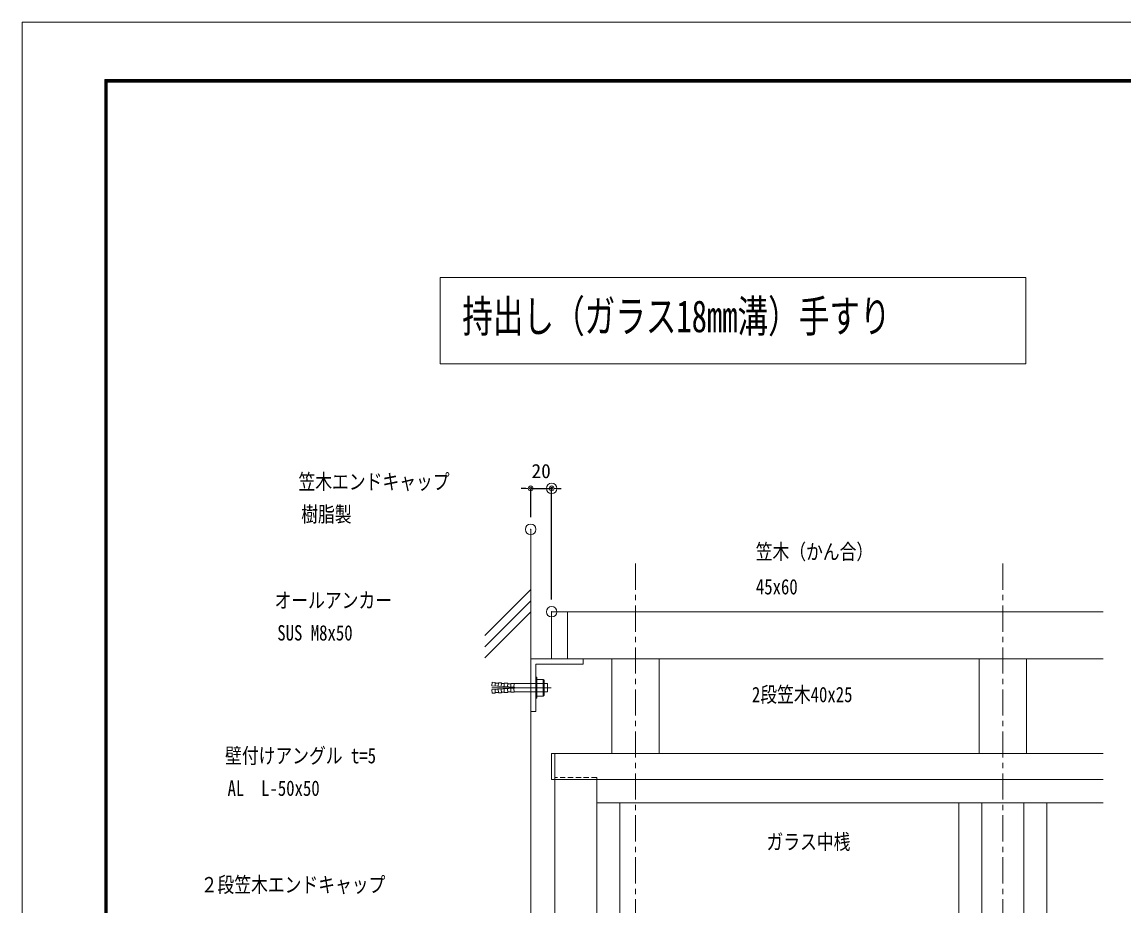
# Model space of a CAD drawing. Units: millimetres, scale not verified. Extents: x -3554 to 3554, y -1188 to 1188.
# Drawn here: x -3554 to -2504, y 346 to 1188 of the extents above; entities that cross this region are included whole.
import ezdxf
from ezdxf.enums import TextEntityAlignment as Align

# ---------------------------------------------------------------- set-up
doc = ezdxf.new("R2010")
doc.units = ezdxf.units.MM
doc.header["$LTSCALE"] = 20
doc.header["$PDMODE"] = 32
doc.header["$PDSIZE"] = 10
for name, pattern in [('USER1', [2, 1.25, -0.25, 0.25, -0.25]), ('USER3', [0.375, 0.25, -0.125]), ('USER4', [2.3, 2, -0.1, 0.1, -0.1])]:
    doc.linetypes.add(name, pattern=pattern)
for name, color, linetype, lineweight in [('0-0_0', 7, 'Continuous', 18), ('0-1_DEFPOINTS', 7, 'Continuous', 18), ('0-4_WAKU', 7, 'Continuous', 18), ('0-6_2躯体線', 4, 'Continuous', 18), ('0-7_3中心線', 2, 'USER1', 18), ('0-8_41ｱﾙﾐ', 6, 'Continuous', 18), ('0-A_42ｱﾙﾐ部品', 6, 'Continuous', 18), ('0-D_4アルミ', 6, 'Continuous', 18)]:
    doc.layers.add(name, color=color, linetype=linetype, lineweight=lineweight)
doc.layers.add('1-0_1寸法', color=7, linetype='Continuous')
doc.styles.add('ＭＳ ゴシック', font='')
doc.styles.get('ＭＳ ゴシック').set_extended_font_data('MS Gothic')

# ---------------------------------------------------------------- blocks, each defined once
blk = doc.blocks.new('_ORIGIN2')
at = {"layer": '0-0_0'}
blk.add_line((-0.5, 0), (-1, 0), dxfattribs=at)
for radius in [0.5, 0.25]:
    blk.add_circle((0, 0), radius, dxfattribs=at)
blk = doc.blocks.new('D25')
at = {"layer": '0-1_DEFPOINTS'}
for p in [(-1035.44, 1167.56), (-1055.44, 1128.55), (-1035.44, 1050.05)]:
    blk.add_point(p, dxfattribs=at)
at = {"layer": '1-0_1寸法'}
for p, q in [((-1060.04, 1167.56), (-1064.64, 1167.56)), ((-1055.44, 1140.05), (-1055.44, 1167.56)), ((-1055.44, 1167.56), (-1035.44, 1167.56)), ((-1035.44, 1061.55), (-1035.44, 1167.56)), ((-1030.84, 1167.56), (-1026.24, 1167.56))]:
    blk.add_line(p, q, dxfattribs=at)
at = {"layer": '1-0_1寸法', "xscale": 4.6, "yscale": 4.6}
blk.add_blockref('_ORIGIN2', (-1055.44, 1167.56), dxfattribs=at)
at = {"layer": '1-0_1寸法', "xscale": 4.6, "yscale": 4.6, "rotation": 180}
blk.add_blockref('_ORIGIN2', (-1035.44, 1167.56), dxfattribs=at)
at = {"layer": '1-0_1寸法', "style": 'ＭＳ ゴシック'}
blk.add_text('20', height=13.49, dxfattribs=at).set_placement((-1054.64, 1173.31), align=Align.BOTTOM_LEFT)

msp = doc.modelspace()

# ---------------------------------------------------------------- linework, layer by layer
at = {"layer": '0-0_0'}
for p, q in [((-3049.32, 626.11), (-2523.53, 626.11)), ((-3049.32, 626.11), (-3049.32, 581.11)), ((-3034.32, 626.11), (-3034.32, 581.11)), ((-3049.32, 581.11), (-2523.53, 581.11)), ((-2991.82, 491.11), (-2991.82, 581.11)), ((-2946.82, 581.11), (-2946.82, 491.11)), ((-2641.82, 491.11), (-2641.82, 581.11)), ((-2596.82, 581.11), (-2596.82, 491.11))]:
    msp.add_line(p, q, dxfattribs=at)
msp.add_lwpolyline([(-2597.23, 862.27), (-3155.62, 862.27), (-3155.62, 944.6), (-2597.23, 944.6)], close=True, dxfattribs=at)
at = {"layer": '0-1_DEFPOINTS', "color": 5}
for p, q in [((-3554.14, 1188), (-3554.14, -1188)), ((-190.14, 1188), (-3554.14, 1188))]:
    msp.add_line(p, q, dxfattribs=at)
at = {"layer": '0-4_WAKU'}
for p, q in [((-3475.34, 1133.2), (-3475.34, -1129.2)), ((-272.94, 1133.2), (-3475.34, 1133.2)), ((-3474.74, 1132.6), (-3474.74, -1128.6)), ((-273.54, 1132.6), (-3474.74, 1132.6)), ((-3474.14, 1132), (-3474.14, -1128)), ((-274.14, 1132), (-3474.14, 1132)), ((-3473.54, 1131.4), (-3473.54, -1127.4)), ((-274.74, 1131.4), (-3473.54, 1131.4)), ((-3472.94, 1130.8), (-3472.94, -1126.8)), ((-275.34, 1130.8), (-3472.94, 1130.8))]:
    msp.add_line(p, q, dxfattribs=at)
at = {"layer": '0-6_2躯体線'}
for p, q in [((-3069.32, 704.61), (-3069.32, -598.89)), ((-3069.32, 647.16), (-3113.15, 603.33)), ((-3069.32, 636.55), (-3113.15, 592.72)), ((-3069.32, 625.94), (-3113.15, 582.11))]:
    msp.add_line(p, q, dxfattribs=at)
at = {"layer": '0-7_3中心線'}
for p, q in [((-2969.32, 672.09), (-2969.32, -598.89)), ((-2619.32, 672.09), (-2619.32, -598.89)), ((-3049.94, 553.61), (-3106.33, 553.61))]:
    msp.add_line(p, q, dxfattribs=at)
at = {"layer": '0-7_3中心線', "linetype": 'USER4'}
msp.add_line((-3049.94, 553.61), (-3096.73, 553.61), dxfattribs=at)
at = {"layer": '0-8_41ｱﾙﾐ'}
for p, q in [((-3106.33, 555.39), (-3106.13, 558.85)), ((-3103.12, 558.67), (-3106.13, 558.85)), ((-3103.12, 558.67), (-3103.32, 555.19)), ((-3100.15, 558), (-3103.15, 558.17)), ((-3100.13, 558.5), (-3100.33, 555.02)), ((-3097.13, 558.33), (-3100.13, 558.5)), ((-3097.13, 558.33), (-3097.33, 554.85)), ((-3094.5, 557.67), (-3097.16, 557.83)), ((-3094.5, 557.67), (-3097.08, 557.82)), ((-3094.47, 558.17), (-3094.67, 554.69)), ((-3091.47, 558), (-3094.47, 558.17)), ((-3091.14, 557.98), (-3094.14, 558.15)), ((-3091.14, 557.98), (-3091.34, 554.5)), ((-3088.51, 557.33), (-3091.17, 557.48)), ((-3088.17, 557.31), (-3091.17, 557.48)), ((-3088.15, 557.81), (-3088.35, 554.33)), ((-3085.15, 557.64), (-3088.15, 557.81)), ((-3085.35, 554.14), (-3085.15, 557.64)), ((-3064.32, 557.59), (-3085.15, 557.64)), ((-3064.32, 563.61), (-3064.32, 543.61)), ((-3063.33, 563.61), (-3064.32, 563.61)), ((-3063.33, 563.61), (-3063.33, 543.61)), ((-3057.33, 561.61), (-3063.33, 561.61)), ((-3057.33, 557.61), (-3063.33, 557.61)), ((-3057.33, 561.61), (-3057.33, 545.61)), ((-3056.33, 559.61), (-3056.33, 547.61)), ((-3053.14, 557.61), (-3056.33, 557.61)), ((-3053.14, 557.61), (-3053.14, 549.61)), ((-3084.88, 554.11), (-3106.33, 555.35)), ((-3084.88, 553.11), (-3106.33, 551.86)), ((-3106.33, 551.82), (-3106.13, 548.37)), ((-3103.12, 548.54), (-3106.13, 548.37)), ((-3103.12, 548.54), (-3103.32, 552.02)), ((-3100.15, 549.21), (-3103.15, 549.04)), ((-3100.13, 548.71), (-3100.33, 552.19)), ((-3097.13, 548.89), (-3100.13, 548.71)), ((-3097.13, 548.89), (-3097.33, 552.37)), ((-3094.5, 549.54), (-3097.16, 549.38)), ((-3094.5, 549.54), (-3097.08, 549.39)), ((-3094.47, 549.04), (-3094.67, 552.52)), ((-3091.47, 549.21), (-3094.47, 549.04)), ((-3091.14, 549.23), (-3094.14, 549.06)), ((-3091.14, 549.23), (-3091.34, 552.71)), ((-3088.17, 549.9), (-3091.17, 549.73)), ((-3088.51, 549.88), (-3091.17, 549.73)), ((-3088.15, 549.4), (-3088.35, 552.88)), ((-3085.15, 549.58), (-3088.15, 549.4)), ((-3064.32, 549.61), (-3085.38, 549.61)), ((-3085.35, 553.07), (-3085.15, 549.58)), ((-3084.88, 553.11), (-3084.88, 554.11)), ((-3057.33, 549.61), (-3063.33, 549.61)), ((-3053.14, 549.61), (-3056.33, 549.61)), ((-3063.33, 543.61), (-3064.32, 543.61)), ((-3057.33, 545.61), (-3063.33, 545.61))]:
    msp.add_line(p, q, dxfattribs=at)
for centre, radius, start, end in [((-3058.83, 559.61), 2.5, 306.8699, 53.1301), ((-3064.83, 553.61), 8.5, 331.92751, 28.07249), ((-3058.83, 547.61), 2.5, 306.8699, 53.1301)]:
    msp.add_arc(centre, radius, start, end, dxfattribs=at)
at = {"layer": '0-A_42ｱﾙﾐ部品'}
for p, q in [((-3069.32, 581.11), (-3019.32, 581.11)), ((-3069.32, 531.11), (-3069.32, 581.11)), ((-3019.32, 581.11), (-3019.32, 576.11)), ((-3064.32, 531.11), (-3064.32, 576.11)), ((-3064.32, 576.11), (-3019.32, 576.11)), ((-3064.32, 531.11), (-3069.32, 531.11)), ((-3046.32, -368.89), (-3046.32, 466.11)), ((-3006.32, -368.89), (-3006.32, 466.11)), ((-2984.32, -346.89), (-2984.32, 444.11)), ((-2661.32, -346.89), (-2661.32, 444.11)), ((-2639.32, -346.89), (-2639.32, 444.11)), ((-2599.32, -346.89), (-2599.32, 444.11)), ((-2577.32, -346.89), (-2577.32, 444.11))]:
    msp.add_line(p, q, dxfattribs=at)
at = {"layer": '0-A_42ｱﾙﾐ部品', "linetype": 'USER3'}
msp.add_lwpolyline([(-3006.32, 468.11), (-3046.32, 468.11), (-3046.32, 466.11), (-3006.32, 466.11)], close=True, dxfattribs=at)
at = {"layer": '0-D_4アルミ'}
for p, q in [((-3049.32, 491.11), (-2523.53, 491.11)), ((-3049.32, 491.11), (-3049.32, 466.11)), ((-3046.32, 491.11), (-3046.32, 466.11)), ((-3049.32, 466.11), (-2523.53, 466.11)), ((-3006.32, 444.11), (-2523.53, 444.11))]:
    msp.add_line(p, q, dxfattribs=at)

# ---------------------------------------------------------------- block references
at = {"layer": '1-0_1寸法'}
msp.add_blockref('D25', (-2013.88, -423.94), dxfattribs=at)

# ---------------------------------------------------------------- texts
at = {"layer": '0-0_0', "style": 'ＭＳ ゴシック'}
for s, height, width, p in [('持出し（ガラス18mm溝）手すり', 30.55, 0.7, (-3134.55, 883.22)), ('笠木エンドキャップ', 14.66, 0.8, (-3290.63, 738.25)), ('樹脂製', 14.66, 0.8, (-3288.02, 707.27)), ('笠木（かん合）', 14.66, 0.8, (-2854.8, 671.56)), ('45x60', 14.66, 0.8, (-2854.66, 638.2)), ('オールアンカー', 14.66, 0.8, (-3313.45, 625.26)), ('SUS M8x50', 14.66, 0.8, (-3310.85, 594.27)), ('2段笠木40x25', 14.66, 0.8, (-2858.42, 535.48)), ('壁付けアングル t=5', 14.66, 0.8, (-3360.61, 477.22)), ('AL\u3000L-50x50', 14.66, 0.8, (-3358.24, 446.23)), ('ガラス中桟', 14.66, 0.8, (-2844.53, 395.13)), ('２段笠木エンドキャップ', 14.66, 0.8, (-3383.8, 354.25))]:
    msp.add_text(s, height=height, dxfattribs=dict(at, width=width)).set_placement(p, align=Align.BOTTOM_LEFT)

doc.saveas('drawing.dxf')
